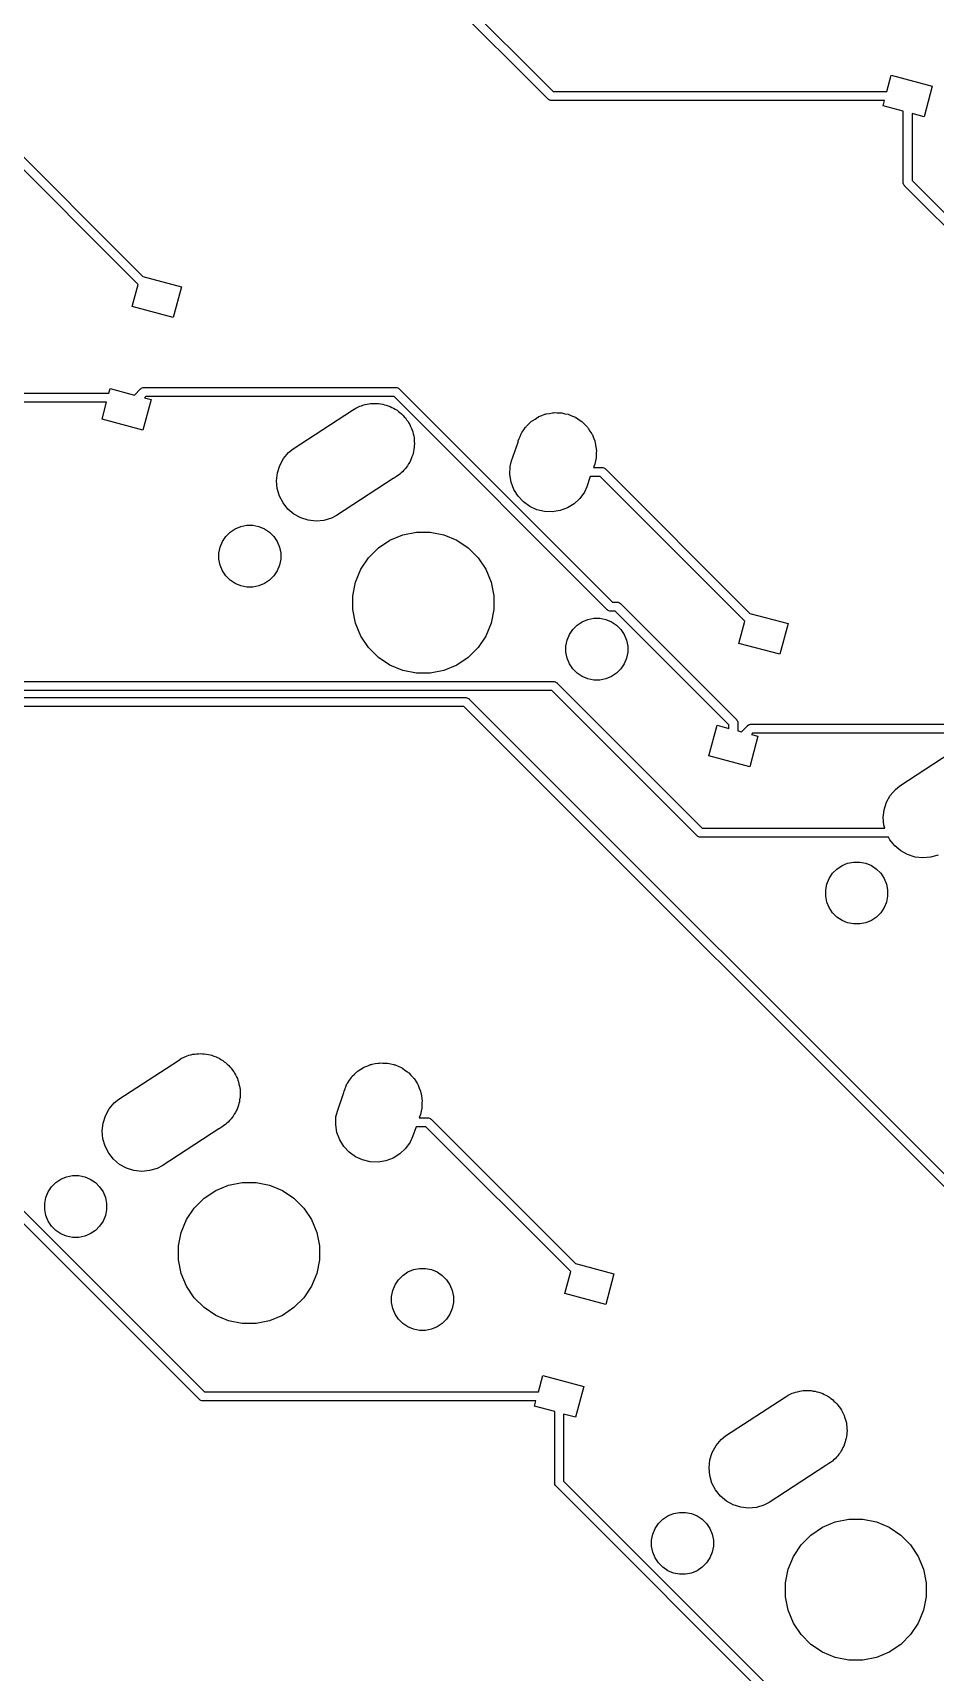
# Model space of a CAD drawing. Extents: x -662 to -203, y -195 to -58.
# Drawn here: x -434.34 to -408.81, y -148.81 to -102.42 of the extents above; entities that cross this region are included whole.
import ezdxf

# ---------------------------------------------------------------- set-up
doc = ezdxf.new("R2010")
doc.units = 0
doc.layers.add('BLACK', color=7, linetype='CONTINUOUS')

msp = doc.modelspace()

# ---------------------------------------------------------------- linework, layer by layer
at = {"layer": 'BLACK', "linetype": 'CONTINUOUS'}
for p, q in [((-419.77, -104.288), (-426.844, -97.2143)), ((-426.632, -97.0675), (-419.623, -104.076)), ((-410.178, -104.076), (-410.054, -103.613)), ((-410.054, -103.613), (-408.894, -103.924)), ((-419.766, -104.293), (-419.77, -104.288)), ((-419.747, -104.309), (-419.766, -104.293)), ((-419.725, -104.321), (-419.747, -104.309)), ((-419.701, -104.328), (-419.725, -104.321)), ((-419.682, -104.33), (-419.701, -104.328)), ((-419.676, -104.331), (-419.682, -104.33)), ((-419.682, -104.33), (-419.682, -104.33)), ((-419.67, -104.33), (-419.676, -104.331)), ((-410.246, -104.33), (-419.67, -104.33)), ((-419.623, -104.076), (-410.178, -104.076)), ((-410.286, -104.482), (-410.246, -104.33)), ((-408.894, -103.924), (-409.127, -104.793)), ((-409.717, -104.635), (-410.286, -104.482)), ((-409.717, -106.645), (-409.717, -104.635)), ((-409.127, -104.793), (-409.463, -104.703)), ((-409.463, -104.703), (-409.463, -106.598)), ((-435.312, -105.229), (-431.226, -109.315)), ((-431.363, -109.537), (-435.459, -105.441)), ((-409.718, -106.651), (-409.717, -106.645)), ((-409.716, -106.676), (-409.718, -106.651)), ((-409.708, -106.7), (-409.716, -106.676)), ((-409.705, -106.705), (-409.708, -106.7)), ((-409.463, -106.598), (-402.455, -113.607)), ((-409.697, -106.722), (-409.705, -106.705)), ((-409.681, -106.741), (-409.697, -106.722)), ((-409.676, -106.745), (-409.681, -106.741)), ((-402.602, -113.819), (-409.676, -106.745)), ((-431.226, -109.315), (-430.139, -109.606)), ((-431.531, -110.165), (-431.363, -109.537)), ((-430.139, -109.606), (-430.372, -110.476)), ((-430.372, -110.476), (-431.531, -110.165)), ((-450.667, -112.616), (-432.188, -112.616)), ((-432.188, -112.616), (-432.152, -112.483)), ((-432.152, -112.483), (-431.463, -112.668)), ((-431.463, -112.668), (-431.292, -112.497)), ((-431.292, -112.497), (-431.288, -112.492)), ((-431.288, -112.492), (-431.269, -112.476)), ((-431.269, -112.476), (-431.247, -112.464)), ((-431.247, -112.464), (-431.223, -112.457)), ((-431.223, -112.457), (-431.204, -112.455)), ((-431.204, -112.455), (-431.198, -112.454)), ((-431.204, -112.455), (-431.204, -112.455)), ((-431.198, -112.454), (-431.192, -112.455)), ((-431.192, -112.455), (-424.075, -112.455)), ((-431.146, -112.709), (-431.18, -112.744)), ((-424.122, -112.709), (-431.146, -112.709)), ((-418.088, -118.743), (-424.122, -112.709)), ((-424.075, -112.455), (-424.069, -112.454)), ((-424.069, -112.454), (-424.063, -112.455)), ((-424.063, -112.455), (-424.044, -112.457)), ((-424.044, -112.457), (-424.02, -112.464)), ((-424.02, -112.464), (-423.998, -112.476)), ((-423.998, -112.476), (-423.979, -112.492)), ((-423.979, -112.492), (-423.975, -112.497)), ((-423.975, -112.497), (-417.941, -118.531)), ((-432.256, -112.87), (-450.736, -112.87)), ((-432.385, -113.352), (-432.256, -112.87)), ((-430.993, -112.794), (-431.226, -113.663)), ((-431.18, -112.744), (-430.993, -112.794)), ((-426.978, -114.193), (-425.294, -113.095)), ((-425.294, -113.095), (-425.207, -113.037)), ((-425.207, -113.037), (-425.15, -113.013)), ((-425.15, -113.013), (-425.095, -112.985)), ((-425.095, -112.985), (-425.047, -112.971)), ((-425.047, -112.971), (-425.002, -112.952)), ((-425.002, -112.952), (-424.941, -112.94)), ((-424.941, -112.94), (-424.882, -112.923)), ((-424.882, -112.923), (-424.833, -112.919)), ((-424.833, -112.919), (-424.785, -112.909)), ((-424.785, -112.909), (-424.723, -112.909)), ((-424.723, -112.909), (-424.661, -112.904)), ((-424.661, -112.904), (-424.612, -112.909)), ((-424.612, -112.909), (-424.563, -112.909)), ((-424.563, -112.909), (-424.502, -112.921)), ((-424.502, -112.921), (-424.441, -112.928)), ((-424.441, -112.928), (-424.394, -112.943)), ((-424.394, -112.943), (-424.346, -112.952)), ((-424.346, -112.952), (-424.288, -112.976)), ((-424.288, -112.976), (-424.229, -112.995)), ((-424.229, -112.995), (-424.186, -113.018)), ((-424.186, -113.018), (-424.141, -113.037)), ((-424.141, -113.037), (-424.089, -113.072)), ((-424.089, -113.072), (-424.035, -113.101)), ((-424.035, -113.101), (-423.998, -113.133)), ((-423.998, -113.133), (-423.957, -113.16)), ((-423.957, -113.16), (-423.913, -113.204)), ((-419.815, -113.202), (-419.726, -113.188)), ((-419.726, -113.188), (-419.637, -113.17)), ((-419.637, -113.17), (-419.616, -113.17)), ((-419.616, -113.17), (-419.596, -113.167)), ((-419.596, -113.167), (-419.506, -113.17)), ((-419.506, -113.17), (-419.415, -113.17)), ((-419.415, -113.17), (-419.395, -113.174)), ((-419.395, -113.174), (-419.375, -113.175)), ((-419.375, -113.175), (-419.287, -113.196)), ((-419.287, -113.196), (-419.198, -113.214)), ((-431.226, -113.663), (-432.385, -113.352)), ((-423.913, -113.204), (-423.865, -113.244)), ((-423.865, -113.244), (-423.835, -113.282)), ((-423.835, -113.282), (-423.8, -113.317)), ((-423.8, -113.317), (-423.766, -113.368)), ((-423.766, -113.368), (-423.727, -113.417)), ((-423.727, -113.417), (-423.704, -113.46)), ((-423.704, -113.46), (-423.677, -113.501)), ((-423.677, -113.501), (-423.653, -113.558)), ((-423.653, -113.558), (-423.625, -113.613)), ((-423.625, -113.613), (-423.611, -113.661)), ((-423.611, -113.661), (-423.592, -113.706)), ((-420.503, -113.727), (-420.45, -113.653)), ((-420.45, -113.653), (-420.4, -113.578)), ((-420.4, -113.578), (-420.385, -113.564)), ((-420.385, -113.564), (-420.373, -113.547)), ((-420.373, -113.547), (-420.307, -113.485)), ((-420.307, -113.485), (-420.243, -113.421)), ((-420.243, -113.421), (-420.226, -113.41)), ((-420.226, -113.41), (-420.211, -113.396)), ((-420.211, -113.396), (-420.134, -113.349)), ((-420.134, -113.349), (-420.059, -113.298)), ((-420.059, -113.298), (-420.04, -113.291)), ((-420.04, -113.291), (-420.023, -113.28)), ((-420.023, -113.28), (-419.938, -113.248)), ((-419.938, -113.248), (-419.854, -113.214)), ((-419.854, -113.214), (-419.834, -113.21)), ((-419.834, -113.21), (-419.815, -113.202)), ((-419.198, -113.214), (-419.179, -113.221)), ((-419.179, -113.221), (-419.159, -113.226)), ((-419.159, -113.226), (-419.077, -113.264)), ((-419.077, -113.264), (-418.993, -113.298)), ((-418.993, -113.298), (-418.976, -113.31)), ((-418.976, -113.31), (-418.958, -113.318)), ((-418.958, -113.318), (-418.884, -113.371)), ((-418.884, -113.371), (-418.809, -113.421)), ((-418.809, -113.421), (-418.794, -113.436)), ((-418.794, -113.436), (-418.778, -113.448)), ((-418.778, -113.448), (-418.716, -113.514)), ((-418.716, -113.514), (-418.652, -113.578)), ((-418.652, -113.578), (-418.641, -113.595)), ((-418.641, -113.595), (-418.627, -113.61)), ((-418.627, -113.61), (-418.579, -113.687)), ((-423.592, -113.706), (-423.58, -113.767)), ((-423.58, -113.767), (-423.563, -113.826)), ((-423.563, -113.826), (-423.558, -113.875)), ((-423.558, -113.875), (-423.549, -113.923)), ((-423.549, -113.923), (-423.549, -113.985)), ((-423.549, -113.985), (-423.543, -114.047)), ((-423.543, -114.047), (-423.549, -114.096)), ((-423.549, -114.096), (-423.549, -114.145)), ((-420.797, -114.532), (-420.615, -114.002)), ((-420.615, -114.002), (-420.608, -113.967)), ((-420.608, -113.967), (-420.579, -113.897)), ((-420.579, -113.897), (-420.572, -113.878)), ((-420.572, -113.878), (-420.558, -113.846)), ((-420.558, -113.846), (-420.523, -113.762)), ((-420.523, -113.762), (-420.512, -113.745)), ((-420.512, -113.745), (-420.503, -113.727)), ((-418.579, -113.687), (-418.529, -113.762)), ((-418.529, -113.762), (-418.521, -113.781)), ((-418.521, -113.781), (-418.511, -113.799)), ((-418.511, -113.799), (-418.479, -113.884)), ((-418.479, -113.884), (-418.444, -113.967)), ((-418.444, -113.967), (-418.44, -113.987)), ((-418.44, -113.987), (-418.433, -114.006)), ((-418.433, -114.006), (-418.419, -114.096)), ((-418.419, -114.096), (-418.401, -114.185)), ((-427.357, -114.661), (-427.25, -114.467)), ((-427.25, -114.467), (-427.107, -114.297)), ((-427.107, -114.297), (-426.978, -114.193)), ((-423.677, -114.567), (-423.711, -114.618)), ((-423.658, -114.522), (-423.677, -114.567)), ((-423.634, -114.478), (-423.658, -114.522)), ((-423.616, -114.419), (-423.634, -114.478)), ((-423.592, -114.362), (-423.616, -114.419)), ((-423.583, -114.314), (-423.592, -114.362)), ((-423.568, -114.267), (-423.583, -114.314)), ((-423.561, -114.206), (-423.568, -114.267)), ((-423.549, -114.145), (-423.561, -114.206)), ((-420.835, -114.694), (-420.797, -114.532)), ((-418.427, -114.535), (-418.444, -114.623)), ((-418.406, -114.447), (-418.427, -114.535)), ((-418.405, -114.426), (-418.406, -114.447)), ((-418.401, -114.406), (-418.405, -114.426)), ((-418.401, -114.185), (-418.401, -114.205)), ((-418.401, -114.205), (-418.398, -114.225)), ((-418.398, -114.225), (-418.401, -114.316)), ((-418.401, -114.316), (-418.401, -114.406)), ((-427.447, -115.092), (-427.423, -114.872)), ((-427.423, -114.872), (-427.357, -114.661)), ((-424.147, -115.033), (-425.749, -116.078)), ((-424.141, -115.031), (-424.147, -115.033)), ((-424.054, -114.973), (-424.141, -115.031)), ((-424.013, -114.946), (-424.054, -114.973)), ((-424.008, -114.942), (-424.013, -114.946)), ((-423.957, -114.908), (-424.008, -114.942)), ((-423.922, -114.873), (-423.957, -114.908)), ((-423.884, -114.842), (-423.922, -114.873)), ((-423.844, -114.795), (-423.884, -114.842)), ((-423.8, -114.751), (-423.844, -114.795)), ((-423.773, -114.71), (-423.8, -114.751)), ((-423.741, -114.673), (-423.773, -114.71)), ((-423.711, -114.618), (-423.741, -114.673)), ((-420.843, -114.915), (-420.835, -114.694)), ((-420.808, -115.134), (-420.843, -114.915)), ((-418.569, -114.972), (-418.669, -115.263)), ((-418.291, -114.972), (-418.569, -114.972)), ((-418.473, -114.694), (-418.482, -114.718)), ((-418.482, -114.718), (-418.244, -114.718)), ((-418.444, -114.623), (-418.473, -114.694)), ((-414.195, -119.068), (-418.291, -114.972)), ((-418.244, -114.718), (-418.238, -114.718)), ((-418.238, -114.718), (-418.232, -114.718)), ((-418.232, -114.718), (-418.213, -114.72)), ((-418.213, -114.72), (-418.189, -114.727)), ((-418.189, -114.727), (-418.167, -114.739)), ((-418.167, -114.739), (-418.148, -114.755)), ((-418.148, -114.755), (-418.144, -114.76)), ((-418.144, -114.76), (-414.058, -118.846)), ((-427.428, -115.313), (-427.447, -115.092)), ((-427.366, -115.526), (-427.428, -115.313)), ((-420.73, -115.342), (-420.808, -115.134)), ((-420.614, -115.53), (-420.73, -115.342)), ((-418.738, -115.414), (-418.867, -115.593)), ((-418.669, -115.263), (-418.738, -115.414)), ((-427.264, -115.723), (-427.366, -115.526)), ((-427.125, -115.895), (-427.264, -115.723)), ((-426.956, -116.038), (-427.125, -115.895)), ((-420.463, -115.693), (-420.614, -115.53)), ((-420.283, -115.822), (-420.463, -115.693)), ((-420.082, -115.914), (-420.283, -115.822)), ((-419.866, -115.965), (-420.082, -115.914)), ((-419.645, -115.973), (-419.866, -115.965)), ((-419.426, -115.938), (-419.645, -115.973)), ((-419.218, -115.861), (-419.426, -115.938)), ((-419.03, -115.744), (-419.218, -115.861)), ((-418.867, -115.593), (-419.03, -115.744)), ((-428.616, -116.455), (-428.456, -116.389)), ((-428.456, -116.389), (-428.287, -116.355)), ((-428.287, -116.355), (-428.115, -116.355)), ((-428.115, -116.355), (-427.946, -116.389)), ((-427.946, -116.389), (-427.787, -116.455)), ((-426.762, -116.145), (-426.956, -116.038)), ((-426.55, -116.211), (-426.762, -116.145)), ((-426.33, -116.236), (-426.55, -116.211)), ((-426.109, -116.216), (-426.33, -116.236)), ((-425.896, -116.155), (-426.109, -116.216)), ((-425.749, -116.078), (-425.896, -116.155)), ((-429.043, -116.975), (-428.977, -116.816)), ((-428.977, -116.816), (-428.881, -116.672)), ((-428.881, -116.672), (-428.759, -116.55)), ((-428.759, -116.55), (-428.616, -116.455)), ((-427.787, -116.455), (-427.643, -116.55)), ((-427.643, -116.55), (-427.522, -116.672)), ((-427.522, -116.672), (-427.426, -116.816)), ((-427.426, -116.816), (-427.36, -116.975)), ((-424.565, -116.996), (-424.239, -116.778)), ((-424.239, -116.778), (-423.876, -116.628)), ((-423.876, -116.628), (-423.491, -116.551)), ((-423.491, -116.551), (-423.098, -116.551)), ((-423.098, -116.551), (-422.713, -116.628)), ((-422.713, -116.628), (-422.35, -116.778)), ((-422.35, -116.778), (-422.023, -116.996)), ((-429.076, -117.144), (-429.043, -116.975)), ((-429.076, -117.316), (-429.076, -117.144)), ((-429.043, -117.485), (-429.076, -117.316)), ((-427.36, -116.975), (-427.326, -117.144)), ((-427.326, -117.316), (-427.36, -117.485)), ((-427.326, -117.144), (-427.326, -117.316)), ((-425.061, -117.6), (-424.843, -117.274)), ((-424.843, -117.274), (-424.565, -116.996)), ((-422.023, -116.996), (-421.746, -117.274)), ((-421.746, -117.274), (-421.527, -117.6)), ((-428.977, -117.644), (-429.043, -117.485)), ((-428.881, -117.788), (-428.977, -117.644)), ((-428.759, -117.91), (-428.881, -117.788)), ((-427.522, -117.788), (-427.643, -117.91)), ((-427.426, -117.644), (-427.522, -117.788)), ((-427.36, -117.485), (-427.426, -117.644)), ((-425.212, -117.963), (-425.061, -117.6)), ((-421.527, -117.6), (-421.377, -117.963)), ((-428.616, -118.005), (-428.759, -117.91)), ((-428.456, -118.071), (-428.616, -118.005)), ((-428.287, -118.105), (-428.456, -118.071)), ((-428.115, -118.105), (-428.287, -118.105)), ((-427.946, -118.071), (-428.115, -118.105)), ((-427.787, -118.005), (-427.946, -118.071)), ((-427.643, -117.91), (-427.787, -118.005)), ((-425.288, -118.348), (-425.212, -117.963)), ((-421.377, -117.963), (-421.3, -118.348)), ((-425.288, -118.741), (-425.288, -118.348)), ((-425.212, -119.126), (-425.288, -118.741)), ((-421.3, -118.741), (-421.377, -119.126)), ((-421.3, -118.348), (-421.3, -118.741)), ((-418.084, -118.748), (-418.088, -118.743)), ((-418.064, -118.764), (-418.084, -118.748)), ((-418.042, -118.776), (-418.064, -118.764)), ((-417.941, -118.531), (-417.817, -118.531)), ((-417.817, -118.531), (-417.81, -118.53)), ((-417.81, -118.53), (-417.804, -118.531)), ((-417.804, -118.531), (-417.786, -118.532)), ((-417.786, -118.532), (-417.762, -118.54)), ((-417.762, -118.54), (-417.74, -118.552)), ((-417.74, -118.552), (-417.72, -118.567)), ((-417.72, -118.567), (-417.716, -118.572)), ((-417.716, -118.572), (-414.436, -121.853)), ((-425.061, -119.489), (-425.212, -119.126)), ((-421.377, -119.126), (-421.527, -119.489)), ((-419.067, -119.302), (-418.945, -119.18)), ((-418.945, -119.18), (-418.802, -119.084)), ((-418.802, -119.084), (-418.643, -119.018)), ((-418.643, -119.018), (-418.474, -118.985)), ((-418.474, -118.985), (-418.301, -118.985)), ((-418.301, -118.985), (-418.132, -119.018)), ((-418.132, -119.018), (-417.973, -119.084)), ((-418.018, -118.783), (-418.042, -118.776)), ((-417.994, -118.785), (-418.018, -118.783)), ((-417.987, -118.785), (-417.994, -118.785)), ((-417.863, -118.785), (-417.987, -118.785)), ((-417.973, -119.084), (-417.83, -119.18)), ((-414.648, -122), (-417.863, -118.785)), ((-417.83, -119.18), (-417.708, -119.302)), ((-414.363, -119.696), (-414.195, -119.068)), ((-414.058, -118.846), (-412.971, -119.137)), ((-412.971, -119.137), (-413.204, -120.006)), ((-424.843, -119.816), (-425.061, -119.489)), ((-421.527, -119.489), (-421.746, -119.816)), ((-419.262, -119.773), (-419.229, -119.604)), ((-419.229, -119.604), (-419.163, -119.445)), ((-419.163, -119.445), (-419.067, -119.302)), ((-417.708, -119.302), (-417.612, -119.445)), ((-417.612, -119.445), (-417.546, -119.604)), ((-417.546, -119.604), (-417.512, -119.773)), ((-424.565, -120.094), (-424.843, -119.816)), ((-424.239, -120.312), (-424.565, -120.094)), ((-422.023, -120.094), (-422.35, -120.312)), ((-421.746, -119.816), (-422.023, -120.094)), ((-419.262, -119.946), (-419.262, -119.773)), ((-419.229, -120.115), (-419.262, -119.946)), ((-419.163, -120.274), (-419.229, -120.115)), ((-417.546, -120.115), (-417.612, -120.274)), ((-417.512, -119.946), (-417.546, -120.115)), ((-417.512, -119.773), (-417.512, -119.946)), ((-413.204, -120.006), (-414.363, -119.696)), ((-423.876, -120.462), (-424.239, -120.312)), ((-423.491, -120.539), (-423.876, -120.462)), ((-423.098, -120.539), (-423.491, -120.539)), ((-422.713, -120.462), (-423.098, -120.539)), ((-422.35, -120.312), (-422.713, -120.462)), ((-419.067, -120.417), (-419.163, -120.274)), ((-418.945, -120.539), (-419.067, -120.417)), ((-418.802, -120.635), (-418.945, -120.539)), ((-417.83, -120.539), (-417.973, -120.635)), ((-417.708, -120.417), (-417.83, -120.539)), ((-417.612, -120.274), (-417.708, -120.417)), ((-419.654, -121.032), (-450.106, -121.032)), ((-450.059, -120.778), (-419.608, -120.778)), ((-415.547, -125.14), (-419.654, -121.032)), ((-419.608, -120.778), (-419.602, -120.778)), ((-419.602, -120.778), (-419.595, -120.778)), ((-419.595, -120.778), (-419.577, -120.78)), ((-419.577, -120.78), (-419.553, -120.787)), ((-419.553, -120.787), (-419.531, -120.799)), ((-419.531, -120.799), (-419.511, -120.815)), ((-419.511, -120.815), (-419.507, -120.82)), ((-419.507, -120.82), (-415.4, -124.927)), ((-418.643, -120.701), (-418.802, -120.635)), ((-418.474, -120.735), (-418.643, -120.701)), ((-418.301, -120.735), (-418.474, -120.735)), ((-418.132, -120.701), (-418.301, -120.735)), ((-417.973, -120.635), (-418.132, -120.701)), ((-422.144, -121.486), (-450.384, -121.486)), ((-450.337, -121.232), (-422.097, -121.232)), ((-398.536, -145.094), (-422.144, -121.486)), ((-422.097, -121.232), (-422.091, -121.232)), ((-422.091, -121.232), (-422.085, -121.232)), ((-422.085, -121.232), (-422.066, -121.234)), ((-422.066, -121.234), (-422.042, -121.242)), ((-422.042, -121.242), (-422.02, -121.253)), ((-422.02, -121.253), (-422.001, -121.269)), ((-422.001, -121.269), (-421.997, -121.274)), ((-421.997, -121.274), (-398.389, -144.882)), ((-414.648, -122.104), (-414.648, -122)), ((-414.436, -121.853), (-414.431, -121.857)), ((-414.431, -121.857), (-414.415, -121.876)), ((-414.415, -121.876), (-414.403, -121.898)), ((-414.403, -121.898), (-414.396, -121.922)), ((-414.396, -121.922), (-414.393, -121.947)), ((-414.393, -121.947), (-414.394, -121.953)), ((-414.394, -121.953), (-414.394, -122.172)), ((-414.12, -122.023), (-414.101, -122.007)), ((-414.101, -122.007), (-414.079, -121.995)), ((-414.079, -121.995), (-414.055, -121.988)), ((-414.055, -121.988), (-414.036, -121.986)), ((-414.036, -121.986), (-414.03, -121.985)), ((-414.036, -121.986), (-414.036, -121.986)), ((-414.03, -121.985), (-414.024, -121.986)), ((-414.024, -121.986), (-406.815, -121.986)), ((-415.217, -122.883), (-414.984, -122.014)), ((-414.984, -122.014), (-414.648, -122.104)), ((-414.394, -122.172), (-414.295, -122.198)), ((-414.295, -122.198), (-414.124, -122.027)), ((-414.124, -122.027), (-414.12, -122.023)), ((-413.825, -122.324), (-414.058, -123.194)), ((-413.977, -122.24), (-414.012, -122.274)), ((-414.012, -122.274), (-413.825, -122.324)), ((-406.861, -122.24), (-413.977, -122.24)), ((-414.058, -123.194), (-415.217, -122.883)), ((-409.809, -123.724), (-408.125, -122.626)), ((-410.082, -123.997), (-409.939, -123.828)), ((-409.939, -123.828), (-409.809, -123.724)), ((-410.255, -124.403), (-410.188, -124.192)), ((-410.188, -124.192), (-410.082, -123.997)), ((-410.279, -124.623), (-410.255, -124.403)), ((-410.26, -124.844), (-410.279, -124.623)), ((-415.543, -125.144), (-415.547, -125.14)), ((-415.524, -125.16), (-415.543, -125.144)), ((-415.502, -125.172), (-415.524, -125.16)), ((-415.478, -125.179), (-415.502, -125.172)), ((-415.459, -125.181), (-415.478, -125.179)), ((-415.453, -125.182), (-415.459, -125.181)), ((-415.459, -125.181), (-415.459, -125.181)), ((-415.446, -125.181), (-415.453, -125.182)), ((-410.133, -125.181), (-415.446, -125.181)), ((-415.4, -124.927), (-410.236, -124.927)), ((-410.236, -124.927), (-410.26, -124.844)), ((-410.096, -125.253), (-410.133, -125.181)), ((-409.957, -125.426), (-410.096, -125.253)), ((-409.788, -125.569), (-409.957, -125.426)), ((-409.593, -125.675), (-409.788, -125.569)), ((-409.382, -125.742), (-409.593, -125.675)), ((-408.728, -125.685), (-408.941, -125.747)), ((-411.713, -126.203), (-411.591, -126.081)), ((-411.591, -126.081), (-411.447, -125.985)), ((-411.447, -125.985), (-411.288, -125.919)), ((-411.288, -125.919), (-411.119, -125.886)), ((-411.119, -125.886), (-410.947, -125.886)), ((-410.947, -125.886), (-410.778, -125.919)), ((-410.778, -125.919), (-410.618, -125.985)), ((-410.618, -125.985), (-410.475, -126.081)), ((-410.475, -126.081), (-410.353, -126.203)), ((-409.162, -125.766), (-409.382, -125.742)), ((-408.941, -125.747), (-409.162, -125.766)), ((-411.908, -126.675), (-411.874, -126.506)), ((-411.874, -126.506), (-411.808, -126.346)), ((-411.808, -126.346), (-411.713, -126.203)), ((-410.353, -126.203), (-410.258, -126.346)), ((-410.258, -126.346), (-410.192, -126.506)), ((-410.192, -126.506), (-410.158, -126.675)), ((-411.908, -126.847), (-411.908, -126.675)), ((-411.874, -127.016), (-411.908, -126.847)), ((-411.808, -127.175), (-411.874, -127.016)), ((-410.192, -127.016), (-410.258, -127.175)), ((-410.158, -126.847), (-410.192, -127.016)), ((-410.158, -126.675), (-410.158, -126.847)), ((-411.713, -127.319), (-411.808, -127.175)), ((-411.591, -127.44), (-411.713, -127.319)), ((-411.447, -127.536), (-411.591, -127.44)), ((-411.288, -127.602), (-411.447, -127.536)), ((-410.618, -127.536), (-410.778, -127.602)), ((-410.475, -127.44), (-410.618, -127.536)), ((-410.353, -127.319), (-410.475, -127.44)), ((-410.258, -127.175), (-410.353, -127.319)), ((-411.119, -127.636), (-411.288, -127.602)), ((-410.947, -127.636), (-411.119, -127.636)), ((-410.778, -127.602), (-410.947, -127.636)), ((-431.908, -132.594), (-430.224, -131.496)), ((-430.224, -131.496), (-430.137, -131.438)), ((-430.137, -131.438), (-430.08, -131.414)), ((-430.08, -131.414), (-430.025, -131.386)), ((-430.025, -131.386), (-429.978, -131.372)), ((-429.978, -131.372), (-429.933, -131.353)), ((-429.933, -131.353), (-429.872, -131.341)), ((-429.872, -131.341), (-429.812, -131.324)), ((-429.812, -131.324), (-429.763, -131.32)), ((-429.763, -131.32), (-429.715, -131.31)), ((-429.715, -131.31), (-429.653, -131.31)), ((-429.653, -131.31), (-429.592, -131.305)), ((-429.592, -131.305), (-429.543, -131.31)), ((-429.543, -131.31), (-429.494, -131.31)), ((-429.494, -131.31), (-429.433, -131.322)), ((-429.433, -131.322), (-429.371, -131.329)), ((-429.371, -131.329), (-429.324, -131.344)), ((-429.324, -131.344), (-429.276, -131.353)), ((-429.276, -131.353), (-429.219, -131.377)), ((-429.219, -131.377), (-429.16, -131.396)), ((-429.16, -131.396), (-429.117, -131.419)), ((-429.117, -131.419), (-429.071, -131.438)), ((-429.071, -131.438), (-429.02, -131.472)), ((-429.02, -131.472), (-428.966, -131.502)), ((-428.966, -131.502), (-428.928, -131.534)), ((-428.928, -131.534), (-428.887, -131.561)), ((-428.887, -131.561), (-428.843, -131.605)), ((-428.843, -131.605), (-428.796, -131.645)), ((-428.796, -131.645), (-428.765, -131.683)), ((-428.765, -131.683), (-428.731, -131.718)), ((-428.731, -131.718), (-428.696, -131.769)), ((-425.142, -131.797), (-425.065, -131.75)), ((-425.065, -131.75), (-424.989, -131.699)), ((-424.989, -131.699), (-424.971, -131.691)), ((-424.971, -131.691), (-424.953, -131.681)), ((-424.953, -131.681), (-424.868, -131.649)), ((-424.868, -131.649), (-424.785, -131.614)), ((-424.785, -131.614), (-424.765, -131.61)), ((-424.765, -131.61), (-424.745, -131.603)), ((-424.745, -131.603), (-424.656, -131.589)), ((-424.656, -131.589), (-424.567, -131.571)), ((-424.567, -131.571), (-424.547, -131.571)), ((-424.547, -131.571), (-424.527, -131.568)), ((-424.527, -131.568), (-424.436, -131.571)), ((-424.436, -131.571), (-424.346, -131.571)), ((-424.346, -131.571), (-424.326, -131.575)), ((-424.326, -131.575), (-424.305, -131.576)), ((-424.305, -131.576), (-424.217, -131.597)), ((-424.217, -131.597), (-424.128, -131.614)), ((-424.128, -131.614), (-424.109, -131.622)), ((-424.109, -131.622), (-424.09, -131.627)), ((-424.09, -131.627), (-424.007, -131.665)), ((-424.007, -131.665), (-423.924, -131.699)), ((-423.924, -131.699), (-423.907, -131.711)), ((-423.907, -131.711), (-423.888, -131.719)), ((-423.888, -131.719), (-423.815, -131.772)), ((-428.696, -131.769), (-428.657, -131.818)), ((-428.657, -131.818), (-428.635, -131.861)), ((-428.635, -131.861), (-428.607, -131.902)), ((-428.607, -131.902), (-428.584, -131.959)), ((-428.584, -131.959), (-428.555, -132.014)), ((-428.555, -132.014), (-428.541, -132.061)), ((-428.541, -132.061), (-428.523, -132.107)), ((-428.523, -132.107), (-428.511, -132.168)), ((-428.511, -132.168), (-428.493, -132.227)), ((-425.488, -132.247), (-425.454, -132.163)), ((-425.454, -132.163), (-425.442, -132.146)), ((-425.442, -132.146), (-425.434, -132.128)), ((-425.434, -132.128), (-425.381, -132.054)), ((-425.381, -132.054), (-425.33, -131.979)), ((-425.33, -131.979), (-425.316, -131.965)), ((-425.316, -131.965), (-425.304, -131.948)), ((-425.304, -131.948), (-425.238, -131.886)), ((-425.238, -131.886), (-425.174, -131.822)), ((-425.174, -131.822), (-425.157, -131.811)), ((-425.157, -131.811), (-425.142, -131.797)), ((-423.815, -131.772), (-423.739, -131.822)), ((-423.739, -131.822), (-423.725, -131.837)), ((-423.725, -131.837), (-423.708, -131.849)), ((-423.708, -131.849), (-423.647, -131.915)), ((-423.647, -131.915), (-423.583, -131.979)), ((-423.583, -131.979), (-423.571, -131.996)), ((-423.571, -131.996), (-423.557, -132.011)), ((-423.557, -132.011), (-423.51, -132.088)), ((-423.51, -132.088), (-423.46, -132.163)), ((-423.46, -132.163), (-423.452, -132.182)), ((-423.452, -132.182), (-423.441, -132.2)), ((-423.441, -132.2), (-423.409, -132.284)), ((-432.038, -132.698), (-431.908, -132.594)), ((-428.498, -132.668), (-428.513, -132.715)), ((-428.491, -132.607), (-428.498, -132.668)), ((-428.493, -132.227), (-428.489, -132.276)), ((-428.479, -132.546), (-428.491, -132.607)), ((-428.489, -132.276), (-428.479, -132.324)), ((-428.479, -132.324), (-428.479, -132.386)), ((-428.479, -132.386), (-428.474, -132.448)), ((-428.474, -132.448), (-428.479, -132.497)), ((-428.479, -132.497), (-428.479, -132.546)), ((-425.727, -132.933), (-425.545, -132.403)), ((-425.545, -132.403), (-425.538, -132.368)), ((-425.538, -132.368), (-425.509, -132.298)), ((-425.509, -132.298), (-425.503, -132.279)), ((-425.503, -132.279), (-425.488, -132.247)), ((-423.409, -132.284), (-423.375, -132.368)), ((-423.375, -132.368), (-423.371, -132.388)), ((-423.371, -132.388), (-423.364, -132.407)), ((-423.364, -132.407), (-423.349, -132.497)), ((-423.349, -132.497), (-423.332, -132.585)), ((-423.332, -132.585), (-423.332, -132.606)), ((-423.332, -132.606), (-423.328, -132.626)), ((-423.328, -132.626), (-423.332, -132.716)), ((-432.354, -133.273), (-432.287, -133.062)), ((-432.287, -133.062), (-432.18, -132.867)), ((-432.18, -132.867), (-432.038, -132.698)), ((-428.703, -133.111), (-428.731, -133.152)), ((-428.672, -133.074), (-428.703, -133.111)), ((-428.642, -133.019), (-428.672, -133.074)), ((-428.607, -132.968), (-428.642, -133.019)), ((-428.589, -132.922), (-428.607, -132.968)), ((-428.565, -132.879), (-428.589, -132.922)), ((-428.546, -132.82), (-428.565, -132.879)), ((-428.523, -132.763), (-428.546, -132.82)), ((-428.513, -132.715), (-428.523, -132.763)), ((-425.774, -133.316), (-425.766, -133.095)), ((-425.766, -133.095), (-425.727, -132.933)), ((-423.404, -133.094), (-423.412, -133.119)), ((-423.412, -133.119), (-423.175, -133.119)), ((-423.375, -133.024), (-423.404, -133.094)), ((-423.357, -132.936), (-423.375, -133.024)), ((-423.336, -132.848), (-423.357, -132.936)), ((-423.332, -132.807), (-423.336, -132.827)), ((-423.336, -132.827), (-423.336, -132.848)), ((-423.332, -132.716), (-423.332, -132.807)), ((-423.175, -133.119), (-423.168, -133.118)), ((-423.168, -133.118), (-423.162, -133.119)), ((-423.162, -133.119), (-423.144, -133.121)), ((-423.144, -133.121), (-423.12, -133.128)), ((-423.12, -133.128), (-423.098, -133.14)), ((-423.098, -133.14), (-423.078, -133.156)), ((-432.378, -133.493), (-432.354, -133.273)), ((-432.359, -133.714), (-432.378, -133.493)), ((-429.077, -133.434), (-430.68, -134.479)), ((-429.071, -133.432), (-429.077, -133.434)), ((-428.985, -133.374), (-429.071, -133.432)), ((-428.944, -133.347), (-428.985, -133.374)), ((-428.939, -133.343), (-428.944, -133.347)), ((-428.887, -133.309), (-428.939, -133.343)), ((-428.852, -133.274), (-428.887, -133.309)), ((-428.814, -133.243), (-428.852, -133.274)), ((-428.774, -133.196), (-428.814, -133.243)), ((-428.731, -133.152), (-428.774, -133.196)), ((-425.738, -133.535), (-425.774, -133.316)), ((-425.661, -133.743), (-425.738, -133.535)), ((-423.499, -133.373), (-423.599, -133.664)), ((-423.221, -133.373), (-423.499, -133.373)), ((-419.125, -137.469), (-423.221, -133.373)), ((-423.078, -133.156), (-423.074, -133.161)), ((-423.074, -133.161), (-418.988, -137.247)), ((-429.631, -141.09), (-436.705, -134.016)), ((-436.493, -133.869), (-429.484, -140.878)), ((-432.297, -133.927), (-432.359, -133.714)), ((-432.195, -134.123), (-432.297, -133.927)), ((-425.544, -133.931), (-425.661, -133.743)), ((-425.394, -134.093), (-425.544, -133.931)), ((-423.798, -133.994), (-423.96, -134.145)), ((-423.668, -133.815), (-423.798, -133.994)), ((-423.599, -133.664), (-423.668, -133.815)), ((-432.056, -134.296), (-432.195, -134.123)), ((-431.886, -134.439), (-432.056, -134.296)), ((-431.692, -134.546), (-431.886, -134.439)), ((-430.68, -134.479), (-430.827, -134.555)), ((-425.214, -134.223), (-425.394, -134.093)), ((-425.012, -134.315), (-425.214, -134.223)), ((-424.797, -134.366), (-425.012, -134.315)), ((-424.575, -134.374), (-424.797, -134.366)), ((-424.356, -134.339), (-424.575, -134.374)), ((-424.149, -134.262), (-424.356, -134.339)), ((-423.96, -134.145), (-424.149, -134.262)), ((-433.811, -135.073), (-433.689, -134.951)), ((-433.689, -134.951), (-433.546, -134.855)), ((-433.546, -134.855), (-433.387, -134.79)), ((-433.387, -134.79), (-433.218, -134.756)), ((-433.218, -134.756), (-433.046, -134.756)), ((-433.046, -134.756), (-432.876, -134.79)), ((-432.876, -134.79), (-432.717, -134.855)), ((-432.717, -134.855), (-432.574, -134.951)), ((-432.574, -134.951), (-432.452, -135.073)), ((-431.481, -134.612), (-431.692, -134.546)), ((-431.26, -134.637), (-431.481, -134.612)), ((-431.04, -134.617), (-431.26, -134.637)), ((-430.827, -134.555), (-431.04, -134.617)), ((-428.806, -135.028), (-428.421, -134.952)), ((-428.421, -134.952), (-428.028, -134.952)), ((-428.028, -134.952), (-427.643, -135.028)), ((-434.007, -135.545), (-433.973, -135.376)), ((-433.973, -135.376), (-433.907, -135.216)), ((-433.907, -135.216), (-433.811, -135.073)), ((-432.452, -135.073), (-432.356, -135.216)), ((-432.356, -135.216), (-432.29, -135.376)), ((-432.29, -135.376), (-432.257, -135.545)), ((-429.774, -135.675), (-429.496, -135.397)), ((-429.496, -135.397), (-429.169, -135.179)), ((-429.169, -135.179), (-428.806, -135.028)), ((-427.643, -135.028), (-427.28, -135.179)), ((-427.28, -135.179), (-426.954, -135.397)), ((-426.954, -135.397), (-426.676, -135.675)), ((-434.007, -135.717), (-434.007, -135.545)), ((-433.973, -135.886), (-434.007, -135.717)), ((-433.907, -136.045), (-433.973, -135.886)), ((-432.29, -135.886), (-432.356, -136.045)), ((-432.257, -135.717), (-432.29, -135.886)), ((-432.257, -135.545), (-432.257, -135.717)), ((-429.992, -136.001), (-429.774, -135.675)), ((-426.676, -135.675), (-426.458, -136.001)), ((-433.811, -136.189), (-433.907, -136.045)), ((-433.689, -136.311), (-433.811, -136.189)), ((-433.546, -136.406), (-433.689, -136.311)), ((-432.574, -136.311), (-432.717, -136.406)), ((-432.452, -136.189), (-432.574, -136.311)), ((-432.356, -136.045), (-432.452, -136.189)), ((-430.219, -136.749), (-430.142, -136.364)), ((-430.142, -136.364), (-429.992, -136.001)), ((-426.458, -136.001), (-426.308, -136.364)), ((-426.308, -136.364), (-426.231, -136.749)), ((-433.387, -136.472), (-433.546, -136.406)), ((-433.218, -136.506), (-433.387, -136.472)), ((-433.046, -136.506), (-433.218, -136.506)), ((-432.876, -136.472), (-433.046, -136.506)), ((-432.717, -136.406), (-432.876, -136.472)), ((-430.219, -137.142), (-430.219, -136.749)), ((-426.231, -136.749), (-426.231, -137.142)), ((-430.142, -137.527), (-430.219, -137.142)), ((-426.231, -137.142), (-426.308, -137.527)), ((-418.988, -137.247), (-417.901, -137.538)), ((-429.992, -137.89), (-430.142, -137.527)), ((-426.308, -137.527), (-426.458, -137.89)), ((-424.093, -137.846), (-423.998, -137.703)), ((-423.998, -137.703), (-423.876, -137.581)), ((-423.876, -137.581), (-423.732, -137.485)), ((-423.732, -137.485), (-423.573, -137.419)), ((-423.573, -137.419), (-423.404, -137.386)), ((-423.404, -137.386), (-423.232, -137.386)), ((-423.232, -137.386), (-423.063, -137.419)), ((-423.063, -137.419), (-422.903, -137.485)), ((-422.903, -137.485), (-422.76, -137.581)), ((-422.76, -137.581), (-422.638, -137.703)), ((-422.638, -137.703), (-422.542, -137.846)), ((-419.293, -138.097), (-419.125, -137.469)), ((-417.901, -137.538), (-418.134, -138.407)), ((-429.774, -138.217), (-429.992, -137.89)), ((-429.496, -138.494), (-429.774, -138.217)), ((-426.676, -138.217), (-426.954, -138.494)), ((-426.458, -137.89), (-426.676, -138.217)), ((-424.193, -138.174), (-424.159, -138.005)), ((-424.193, -138.347), (-424.193, -138.174)), ((-424.159, -138.005), (-424.093, -137.846)), ((-422.542, -137.846), (-422.477, -138.005)), ((-422.477, -138.005), (-422.443, -138.174)), ((-422.443, -138.174), (-422.443, -138.347)), ((-418.134, -138.407), (-419.293, -138.097)), ((-429.169, -138.713), (-429.496, -138.494)), ((-428.806, -138.863), (-429.169, -138.713)), ((-427.28, -138.713), (-427.643, -138.863)), ((-426.954, -138.494), (-427.28, -138.713)), ((-424.159, -138.516), (-424.193, -138.347)), ((-424.093, -138.675), (-424.159, -138.516)), ((-423.998, -138.818), (-424.093, -138.675)), ((-422.542, -138.675), (-422.638, -138.818)), ((-422.477, -138.516), (-422.542, -138.675)), ((-422.443, -138.347), (-422.477, -138.516)), ((-428.421, -138.94), (-428.806, -138.863)), ((-428.028, -138.94), (-428.421, -138.94)), ((-427.643, -138.863), (-428.028, -138.94)), ((-423.876, -138.94), (-423.998, -138.818)), ((-423.732, -139.036), (-423.876, -138.94)), ((-423.573, -139.102), (-423.732, -139.036)), ((-423.404, -139.136), (-423.573, -139.102)), ((-423.232, -139.136), (-423.404, -139.136)), ((-423.063, -139.102), (-423.232, -139.136)), ((-422.903, -139.036), (-423.063, -139.102)), ((-422.76, -138.94), (-422.903, -139.036)), ((-422.638, -138.818), (-422.76, -138.94)), ((-420.039, -140.878), (-419.915, -140.415)), ((-419.915, -140.415), (-418.755, -140.725)), ((-429.484, -140.878), (-420.039, -140.878)), ((-418.755, -140.725), (-418.988, -141.595)), ((-414.74, -142.125), (-413.056, -141.027)), ((-413.056, -141.027), (-412.969, -140.969)), ((-412.969, -140.969), (-412.912, -140.945)), ((-412.912, -140.945), (-412.857, -140.916)), ((-412.857, -140.916), (-412.81, -140.903)), ((-412.81, -140.903), (-412.764, -140.884)), ((-412.764, -140.884), (-412.703, -140.872)), ((-412.703, -140.872), (-412.644, -140.855)), ((-412.644, -140.855), (-412.595, -140.85)), ((-412.595, -140.85), (-412.547, -140.841)), ((-412.547, -140.841), (-412.485, -140.841)), ((-412.485, -140.841), (-412.423, -140.835)), ((-412.423, -140.835), (-412.374, -140.841)), ((-412.374, -140.841), (-412.325, -140.841)), ((-412.325, -140.841), (-412.265, -140.853)), ((-412.265, -140.853), (-412.203, -140.86)), ((-412.203, -140.86), (-412.156, -140.874)), ((-412.156, -140.874), (-412.108, -140.884)), ((-412.108, -140.884), (-412.051, -140.908)), ((-412.051, -140.908), (-411.992, -140.926)), ((-411.992, -140.926), (-411.949, -140.95)), ((-411.949, -140.95), (-411.903, -140.969)), ((-411.903, -140.969), (-411.852, -141.003)), ((-411.852, -141.003), (-411.797, -141.033)), ((-411.797, -141.033), (-411.76, -141.065)), ((-429.627, -141.095), (-429.631, -141.09)), ((-429.608, -141.111), (-429.627, -141.095)), ((-429.586, -141.123), (-429.608, -141.111)), ((-429.562, -141.13), (-429.586, -141.123)), ((-429.543, -141.132), (-429.562, -141.13)), ((-429.537, -141.132), (-429.543, -141.132)), ((-429.543, -141.132), (-429.543, -141.132)), ((-429.531, -141.132), (-429.537, -141.132)), ((-420.107, -141.132), (-429.531, -141.132)), ((-420.147, -141.284), (-420.107, -141.132)), ((-419.578, -141.437), (-420.147, -141.284)), ((-419.578, -143.446), (-419.578, -141.437)), ((-411.76, -141.065), (-411.719, -141.092)), ((-411.719, -141.092), (-411.675, -141.136)), ((-411.675, -141.136), (-411.628, -141.175)), ((-411.628, -141.175), (-411.597, -141.214)), ((-411.597, -141.214), (-411.562, -141.249)), ((-411.562, -141.249), (-411.528, -141.3)), ((-411.528, -141.3), (-411.489, -141.348)), ((-411.489, -141.348), (-411.466, -141.392)), ((-411.466, -141.392), (-411.439, -141.433)), ((-411.439, -141.433), (-411.415, -141.49)), ((-411.415, -141.49), (-411.387, -141.545)), ((-418.988, -141.595), (-419.324, -141.505)), ((-419.324, -141.505), (-419.324, -143.4)), ((-411.387, -141.545), (-411.373, -141.592)), ((-411.373, -141.592), (-411.354, -141.638)), ((-411.354, -141.638), (-411.342, -141.698)), ((-411.342, -141.698), (-411.325, -141.758)), ((-411.325, -141.758), (-411.321, -141.807)), ((-411.321, -141.807), (-411.311, -141.855)), ((-411.311, -141.855), (-411.311, -141.917)), ((-411.311, -141.917), (-411.306, -141.979)), ((-415.119, -142.592), (-415.012, -142.398)), ((-415.012, -142.398), (-414.87, -142.229)), ((-414.87, -142.229), (-414.74, -142.125)), ((-411.397, -142.41), (-411.42, -142.453)), ((-411.378, -142.351), (-411.397, -142.41)), ((-411.354, -142.294), (-411.378, -142.351)), ((-411.345, -142.246), (-411.354, -142.294)), ((-411.33, -142.199), (-411.345, -142.246)), ((-411.323, -142.137), (-411.33, -142.199)), ((-411.311, -142.076), (-411.323, -142.137)), ((-411.306, -141.979), (-411.311, -142.027)), ((-411.311, -142.027), (-411.311, -142.076)), ((-415.21, -143.024), (-415.185, -142.804)), ((-415.185, -142.804), (-415.119, -142.592)), ((-411.775, -142.878), (-411.817, -142.905)), ((-411.77, -142.874), (-411.775, -142.878)), ((-411.719, -142.84), (-411.77, -142.874)), ((-411.684, -142.805), (-411.719, -142.84)), ((-411.646, -142.774), (-411.684, -142.805)), ((-411.606, -142.727), (-411.646, -142.774)), ((-411.562, -142.683), (-411.606, -142.727)), ((-411.535, -142.642), (-411.562, -142.683)), ((-411.503, -142.604), (-411.535, -142.642)), ((-411.474, -142.55), (-411.503, -142.604)), ((-411.439, -142.499), (-411.474, -142.55)), ((-411.42, -142.453), (-411.439, -142.499)), ((-415.19, -143.245), (-415.21, -143.024)), ((-415.129, -143.458), (-415.19, -143.245)), ((-411.909, -142.965), (-413.511, -144.009)), ((-411.903, -142.963), (-411.909, -142.965)), ((-411.817, -142.905), (-411.903, -142.963)), ((-419.579, -143.453), (-419.578, -143.446)), ((-419.577, -143.478), (-419.579, -143.453)), ((-419.569, -143.501), (-419.577, -143.478)), ((-419.558, -143.524), (-419.569, -143.501)), ((-419.556, -143.525), (-419.558, -143.524)), ((-419.542, -143.543), (-419.556, -143.525)), ((-419.537, -143.547), (-419.542, -143.543)), ((-412.463, -150.621), (-419.537, -143.547)), ((-419.324, -143.4), (-412.316, -150.408)), ((-415.026, -143.654), (-415.129, -143.458)), ((-414.888, -143.827), (-415.026, -143.654)), ((-414.718, -143.97), (-414.888, -143.827)), ((-414.524, -144.076), (-414.718, -143.97)), ((-414.312, -144.143), (-414.524, -144.076)), ((-414.092, -144.167), (-414.312, -144.143)), ((-413.871, -144.148), (-414.092, -144.167)), ((-413.659, -144.086), (-413.871, -144.148)), ((-413.511, -144.009), (-413.659, -144.086)), ((-416.739, -144.747), (-416.643, -144.604)), ((-416.643, -144.604), (-416.521, -144.482)), ((-416.521, -144.482), (-416.378, -144.386)), ((-416.378, -144.386), (-416.219, -144.32)), ((-416.219, -144.32), (-416.05, -144.287)), ((-416.05, -144.287), (-415.877, -144.287)), ((-415.877, -144.287), (-415.708, -144.32)), ((-415.708, -144.32), (-415.549, -144.386)), ((-415.549, -144.386), (-415.406, -144.482)), ((-415.406, -144.482), (-415.284, -144.604)), ((-415.284, -144.604), (-415.188, -144.747)), ((-412.328, -144.928), (-412.001, -144.709)), ((-412.001, -144.709), (-411.638, -144.559)), ((-411.638, -144.559), (-411.253, -144.483)), ((-411.253, -144.483), (-410.86, -144.483)), ((-410.86, -144.483), (-410.475, -144.559)), ((-410.475, -144.559), (-410.112, -144.709)), ((-410.112, -144.709), (-409.786, -144.928)), ((-416.838, -145.075), (-416.805, -144.906)), ((-416.838, -145.248), (-416.838, -145.075)), ((-416.805, -144.906), (-416.739, -144.747)), ((-415.188, -144.747), (-415.122, -144.906)), ((-415.122, -144.906), (-415.088, -145.075)), ((-415.088, -145.075), (-415.088, -145.248)), ((-412.824, -145.532), (-412.605, -145.205)), ((-412.605, -145.205), (-412.328, -144.928)), ((-409.786, -144.928), (-409.508, -145.205)), ((-409.508, -145.205), (-409.29, -145.532)), ((-416.805, -145.417), (-416.838, -145.248)), ((-416.739, -145.576), (-416.805, -145.417)), ((-416.643, -145.719), (-416.739, -145.576)), ((-415.188, -145.576), (-415.284, -145.719)), ((-415.122, -145.417), (-415.188, -145.576)), ((-415.088, -145.248), (-415.122, -145.417)), ((-412.974, -145.895), (-412.824, -145.532)), ((-409.29, -145.532), (-409.139, -145.895)), ((-416.521, -145.841), (-416.643, -145.719)), ((-416.378, -145.937), (-416.521, -145.841)), ((-416.219, -146.003), (-416.378, -145.937)), ((-416.05, -146.037), (-416.219, -146.003)), ((-415.877, -146.037), (-416.05, -146.037)), ((-415.708, -146.003), (-415.877, -146.037)), ((-415.549, -145.937), (-415.708, -146.003)), ((-415.406, -145.841), (-415.549, -145.937)), ((-415.284, -145.719), (-415.406, -145.841)), ((-413.05, -146.28), (-412.974, -145.895)), ((-409.139, -145.895), (-409.063, -146.28)), ((-413.05, -146.673), (-413.05, -146.28)), ((-409.063, -146.28), (-409.063, -146.673)), ((-412.974, -147.058), (-413.05, -146.673)), ((-412.824, -147.421), (-412.974, -147.058)), ((-409.139, -147.058), (-409.29, -147.421)), ((-409.063, -146.673), (-409.139, -147.058)), ((-412.605, -147.747), (-412.824, -147.421)), ((-409.29, -147.421), (-409.508, -147.747)), ((-412.328, -148.025), (-412.605, -147.747)), ((-409.508, -147.747), (-409.786, -148.025)), ((-412.001, -148.243), (-412.328, -148.025)), ((-411.638, -148.394), (-412.001, -148.243)), ((-411.253, -148.47), (-411.638, -148.394)), ((-410.475, -148.394), (-410.86, -148.47)), ((-410.112, -148.243), (-410.475, -148.394)), ((-409.786, -148.025), (-410.112, -148.243)), ((-410.86, -148.47), (-411.253, -148.47))]:
    msp.add_line(p, q, dxfattribs=at)

doc.saveas('drawing.dxf')
